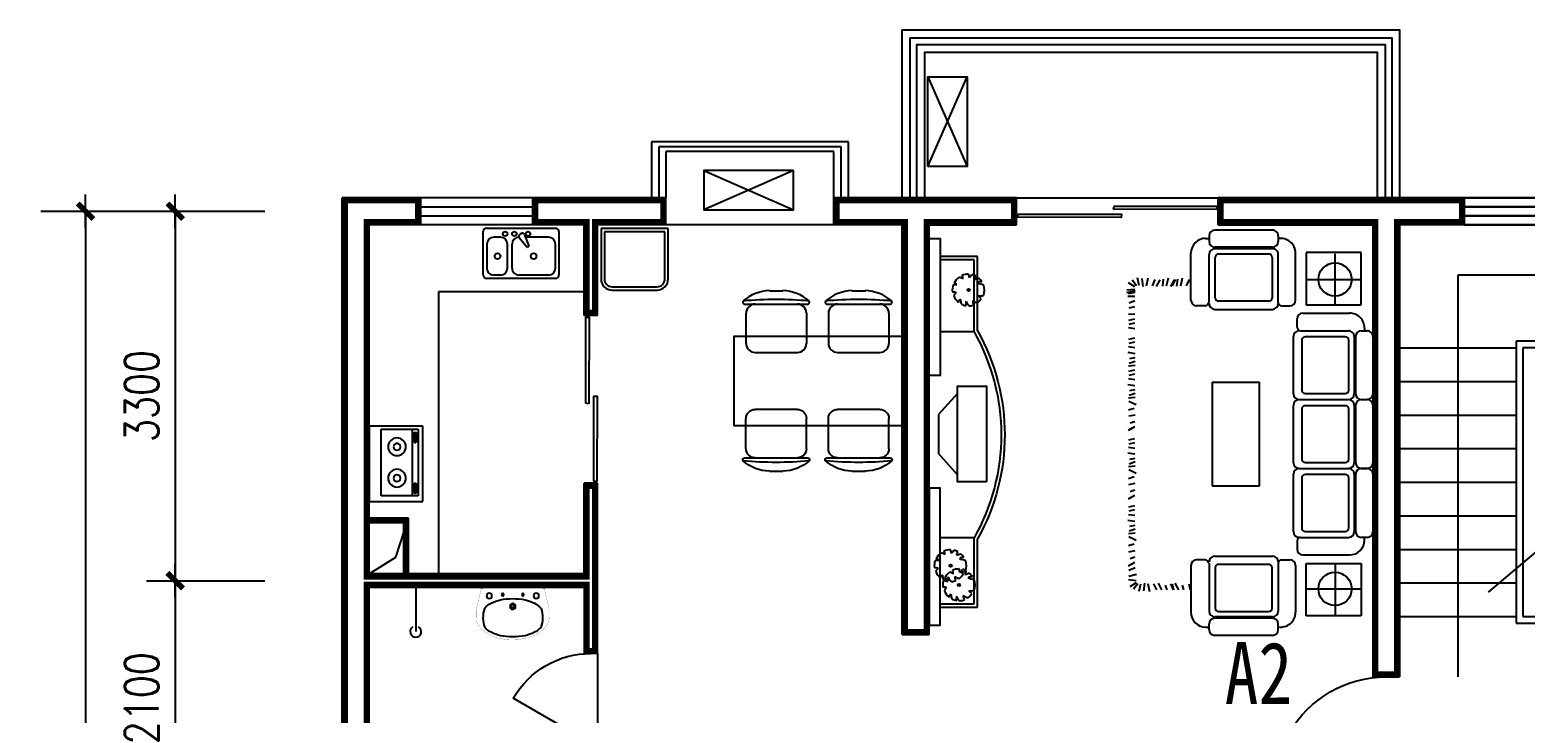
# Model space of a CAD drawing. Header units: millimetres. Extents: x 103 to 39318, y -702 to 15820.
# Drawn here: x 103 to 13452, y 9717 to 15820 of the extents above; entities that cross this region are included whole.
import ezdxf
from ezdxf.enums import TextEntityAlignment as Align

# ---------------------------------------------------------------- set-up
doc = ezdxf.new("R2010")
doc.units = ezdxf.units.MM
doc.linetypes.add('DASH', pattern=[0.35, 0.25, -0.1])
for name, color, linetype in [('8', 253, 'Continuous'), ('AXIS', 80, 'Continuous'), ('BATH', 5, 'Continuous'), ('F', 4, 'Continuous'), ('FURNETR', 4, 'Continuous'), ('JIAJU', 5, 'Continuous'), ('LINE', 3, 'Continuous'), ('LVTRY', 6, 'Continuous'), ('PUB_DIM', 3, 'Continuous'), ('PUB_WALL', 255, 'Continuous'), ('STAIR', 2, 'Continuous'), ('TOTHER', 7, 'Continuous'), ('TREE', 4, 'Continuous'), ('WALL', 255, 'Continuous'), ('WINDOW', 2, 'Continuous'), ('WINDOW_TEXT', 7, 'Continuous'), ('ZT', 2, 'Continuous'), ('填充', 6, 'Continuous'), ('阳台', 4, 'Continuous')]:
    doc.layers.add(name, color=color, linetype=linetype)
doc.styles.add('-宋体', font='SimSun.ttf', dxfattribs={"width": 0.8})
doc.styles.add('DIM_FONT', font='SIMPLEX.shx', dxfattribs={"width": 0.8})
doc.styles.add('SIMPLEX', font='SIMPLEX.SHX')
doc.styles.get("Standard").update_dxf_attribs({"font": 'txt', "bigfont": 'gbcbig.shx'})
doc.dimstyles.new('AXIS', dxfattribs={"dimtxt": 300, "dimasz": 1, "dimexe": 250, "dimexo": 300, "dimgap": 150, "dimtad": 1, "dimdec": 0, "dimzin": 0, "dimdsep": 46, "dimtxsty": 'DIM_FONT', "dimblk": '_DIMX', "dimcen": 0.09, "dimse1": 1, "dimse2": 1, "dimclrt": 7, "dimadec": 0, "dimazin": 0, "dimtfac": 1, "dimtdec": 0, "dimtix": 1, "dimtmove": 2, "dimatfit": 3, "dimldrblk": '_DIMX', "dimfxl": 1, "dimtolj": 1, "dimtzin": 0, "dimarcsym": 0})

# ---------------------------------------------------------------- blocks, each defined once
blk = doc.blocks.new('_ARROW')
blk.add_solid([(0, 0), (-1, 0.1), (-1, -0.1)])
blk = doc.blocks.new('A$C0D310AA6')
at = {"layer": 'PUB_DIM'}
for p, q in [((520, 3589), (520, 40)), ((1840, 3589), (520, 3589)), ((1840, 2040), (1840, 3589)), ((520, 1440), (520, 0)), ((1840, 1440), (1840, 0))]:
    blk.add_line(p, q, dxfattribs=at)
at = {"layer": 'STAIR', "color": 2}
for p, q in [((0, 2940), (1040, 2940)), ((1040, 3000), (1040, 480)), ((1320, 3000), (1040, 3000)), ((1100, 2940), (1100, 540)), ((1260, 2940), (1100, 2940)), ((1260, 540), (1260, 2940)), ((1320, 480), (1320, 3000)), ((2360, 2940), (1320, 2940)), ((0, 2640), (1040, 2640)), ((2360, 2640), (1320, 2640)), ((0, 2340), (1040, 2340)), ((2360, 2340), (1320, 2340)), ((0, 2040), (1040, 2040)), ((2360, 2040), (1320, 2040)), ((0, 1740), (1040, 1740)), ((2360, 1740), (1320, 1740)), ((0, 1440), (1040, 1440)), ((2360, 1440), (1320, 1440)), ((0, 1140), (1040, 1140)), ((2360, 1140), (1320, 1140)), ((0, 840), (1040, 840)), ((2360, 840), (1320, 840)), ((0, 540), (1040, 540)), ((1100, 540), (1260, 540)), ((2360, 540), (1320, 540)), ((1040, 480), (1320, 480))]:
    blk.add_line(p, q, dxfattribs=at)
at = {"layer": '阳台'}
blk.add_lwpolyline([(794, 759), (1674, 1501), (1513, 1692), (2138, 1560), (1974, 1755), (2737, 2398)], dxfattribs=at)
at = {"layer": 'PUB_DIM', "xscale": 400, "yscale": 400, "zscale": 400}
for p, rotation in [((1840, 2040), 270), ((1840, 1440), 90)]:
    blk.add_blockref('_ARROW', p, dxfattribs=dict(at, rotation=rotation))
blk = doc.blocks.new('_DBLK')
blk.add_line((-0.5, 0), (0, -0.866))
blk.add_arc((-0.5, 0), 1, 300, 0)
at = {"layer": 'WINDOW_TEXT', "style": 'SIMPLEX', "flags": 9}
blk.add_attdef('A', text='', height=1, dxfattribs=at).set_placement((0, 1.5), align=Align.MIDDLE)
blk = doc.blocks.new('M_E11')
for p, q in [((-280, -10), (-280, 0)), ((280, 0), (280, -10)), ((-251, -189), (-251, -186)), ((-248, -183), (-250, -185))]:
    blk.add_line(p, q)
at = {"const_width": 1.5}
for points in [[(-280, 0), (280, 0)], [(-326, -200), (-280, -5)], [(326, -204), (280, -5)]]:
    blk.add_lwpolyline(points, dxfattribs=at)
for points in [[(253, -188, 0.098208), (193, -141, 0.066287), (110, -111, 0.052428), (0, -100, 0.052428), (-110, -111, 0.066287), (-193, -141, 0.093876), (-251, -186, 0.171377)], [(-250, -358, 0.091341), (-193, -401, 0.066287), (-110, -431, 0.052428), (0, -442, 0.052428), (110, -431, 0.066287), (193, -401, 0.091756), (250, -358, 0.171377)]]:
    blk.add_lwpolyline(points, format="xyb")
for points in [[(-326, -200, 0.008223), (-326, -204, 0.149285)], [(-326, -266, 0.149285), (-304, -337, 0.107079), (-231, -408, 0.075625), (-131, -450, 0.062436), (-1, -467, 0.062436), (130, -452, 0.075625), (230, -410, 0.107079), (304, -339, 0.149285), (326, -268, 0.005205), (326, -266, 0.086596)]]:
    blk.add_lwpolyline(points, format="xyb", dxfattribs=at)
at = {"const_width": 1.5, "flags": 128}
for points in [[(-326, -204), (-326, -268)], [(326, -204), (326, -268)]]:
    blk.add_lwpolyline(points, dxfattribs=at)
at = {"flags": 128}
for points in [[(-253, -188, 0.172546), (-250, -358, 0.726395)], [(253, -188, -0.172546), (250, -358, -0.726395)]]:
    blk.add_lwpolyline(points, format="xyb", dxfattribs=at)
for centre, radius in [((-210, -75), 24), ((-210, -75), 24), ((-210, -75), 24), ((-90, -65), 10), ((90, -65), 10), ((210, -75), 24), ((0, -170), 25), ((0, -170), 15)]:
    blk.add_circle(centre, radius)
blk.add_arc((-250, -186), 1, 131.3224, 180)
at = {"width": 0.8, "flags": 9}
for tag in ['XSIZE', 'YSIZE']:
    blk.add_attdef(tag, (0, 0), '', height=0.5, dxfattribs=at)
blk = doc.blocks.new('A$C05DF5B67')
blk.add_blockref('M_E11', (326, 468))
blk = doc.blocks.new('M_E25ESP')
at = {"color": 0, "linetype": 'ByBlock'}
for p, q in [((0, -307), (0, 307)), ((31, 338), (419, 338)), ((358, 307), (143, 307)), ((450, 307), (450, -307)), ((82, 245), (82, 40)), ((419, -20), (419, 245)), ((48, 2), (57, -12)), ((59, 31), (163, 70)), ((173, 53), (87, -18)), ((163, 70), (173, 53)), ((143, -82), (358, -82)), ((358, -123), (143, -123)), ((82, -184), (82, -245)), ((419, -245), (419, -184)), ((419, -338), (31, -338)), ((143, -307), (358, -307))]:
    blk.add_line(p, q, dxfattribs=at)
for centre, radius in [((251, 112), 25.6), ((51, 61), 20.5), ((51, -61), 20.5), ((51, -143), 20.5), ((251, -210), 25.6)]:
    blk.add_circle(centre, radius, dxfattribs=at)
for centre, radius, start, end in [((31, 307), 30.7, 90, 180), ((143, 245), 61.4, 90, 180), ((358, 245), 61.4, 0, 90), ((419, 307), 30.7, 0, 90), ((66, 12), 20.5, 110.5377, 210), ((74, -2), 20.5, 210, 309.4623), ((143, -20), 61.4, 180, 270), ((143, -184), 61.4, 90, 180), ((358, -20), 61.4, 270, 0), ((358, -184), 61.4, 0, 90), ((143, -245), 61.4, 180, 270), ((358, -245), 61.4, 270, 0), ((31, -307), 30.7, 180, 270), ((419, -307), 30.7, 270, 0)]:
    blk.add_arc(centre, radius, start, end, dxfattribs=at)
at = {"style": 'DIM_FONT', "width": 0.8, "flags": 9}
for tag in ['XSIZE', 'YSIZE']:
    blk.add_attdef(tag, (0, 0), '', height=0.5, dxfattribs=at)
blk = doc.blocks.new('_DIMX')
blk.add_line((-150, 0), (150, 0))
at = {"const_width": 50}
blk.add_lwpolyline([(-70, -70), (70, 70)], dxfattribs=at)
blk = doc.blocks.new('*D54')
at = {"layer": 'AXIS', "color": 0, "lineweight": -2, "transparency": 16777216}
blk.add_line((600, 14199), (600, 2501), dxfattribs=at)
at = {"layer": 'DEFPOINTS', "color": 0, "transparency": 16777216}
for p in [(2200, 14200), (600, 2500), (2200, 2500)]:
    blk.add_point(p, dxfattribs=at)
at = {"layer": 'AXIS', "color": 0, "lineweight": -2, "transparency": 16777216}
for p, rotation in [((600, 14200), 90), ((600, 2500), 270)]:
    blk.add_blockref('_DIMX', p, dxfattribs=dict(at, rotation=rotation))
at = {"layer": 'AXIS', "color": 7, "transparency": 16777216, "insert": (300, 8350), "char_height": 300, "attachment_point": 5, "rotation": 90, "style": 'DIM_FONT'}
blk.add_mtext('\\A1;11700', dxfattribs=at)
blk = doc.blocks.new('M_E19')
for p, q in [((-323, -113), (-323, -456)), ((299, -113), (-323, -113)), ((299, -456), (299, -113)), ((-323, -400), (299, -400)), ((-323, -456), (299, -456)), ((-291, -422), (-291, -434)), ((-216, -432), (-280, -432)), ((-280, -432), (-280, -448)), ((-280, -448), (-216, -448)), ((-216, -448), (-216, -432)), ((-199, -423), (-199, -434)), ((182, -422), (182, -434)), ((193, -432), (193, -448)), ((257, -432), (193, -432)), ((193, -448), (257, -448)), ((257, -448), (257, -432)), ((274, -423), (274, -434))]:
    blk.add_line(p, q)
for points in [[(-199, -423, 0.259034), (-201, -420, 0.076276), (-213, -415, 0.036515), (-226, -412, 0.026615), (-245, -411, 0.026615), (-264, -412, 0.036515), (-277, -415, 0.076276), (-289, -420, 0.259034), (-291, -423, 0.078462), (-291, -424, 0.056762)], [(274, -423, 0.259034), (272, -420, 0.076276), (260, -415, 0.036515), (247, -412, 0.026615), (228, -411, 0.026615), (209, -412, 0.036515), (196, -415, 0.076276), (184, -420, 0.259034), (182, -423, 0.078462), (182, -424, 0.056762)], [(-199, -434, 0.259034), (-201, -430, 0.076276), (-213, -425, 0.036515), (-226, -423, 0.026615), (-245, -422, 0.026615), (-264, -423, 0.036515), (-277, -425, 0.076276), (-289, -430, 0.259034), (-291, -434, 0.259034), (-289, -437, 0.056762), (-280, -441, 0.036515)], [(-216, -443, 0.008736), (-213, -442, 0.076276), (-201, -437, 0.259034), (-199, -434, 0.259034)], [(274, -434, 0.259034), (272, -430, 0.076276), (260, -425, 0.036515), (247, -423, 0.026615), (228, -422, 0.026615), (209, -423, 0.036515), (196, -425, 0.076276), (184, -430, 0.259034), (182, -434, 0.259034), (184, -437, 0.056762), (193, -441, 0.036515)], [(257, -443, 0.008736), (260, -442, 0.076276), (272, -437, 0.259034), (274, -434, 0.259034)]]:
    blk.add_lwpolyline(points, format="xyb")
at = {"layer": 'TOTHER', "linetype": 'Continuous'}
for p, q in [((-350, 0), (350, 0)), ((-350, -500), (-350, 0)), ((350, 0), (350, -500)), ((350, -500), (-350, -500))]:
    blk.add_line(p, q, dxfattribs=at)
for centre, radius in [((-158, -259), 82.5), ((-158, -259), 31.6), ((134, -259), 82.5), ((134, -259), 31.6)]:
    blk.add_circle(centre, radius, dxfattribs=at)
at = {"width": 0.8, "flags": 9}
for tag in ['XSIZE', 'YSIZE']:
    blk.add_attdef(tag, (0, 0), '', height=0.5, dxfattribs=at)
blk = doc.blocks.new('A$C3786725B')
at = {"xscale": 0.8, "yscale": 0.8, "zscale": 0.8, "rotation": 359.9999999999998}
blk.add_blockref('M_E19', (280, 400), dxfattribs=at)
blk = doc.blocks.new('*D56')
at = {"layer": 'AXIS', "color": 0, "lineweight": -2, "transparency": 16777216}
blk.add_line((1400, 14199), (1400, 10901), dxfattribs=at)
at = {"layer": 'DEFPOINTS', "color": 0, "transparency": 16777216}
for p in [(2200, 14200), (1400, 10900), (2200, 10900)]:
    blk.add_point(p, dxfattribs=at)
at = {"layer": 'AXIS', "color": 0, "lineweight": -2, "transparency": 16777216}
for p, rotation in [((1400, 14200), 90), ((1400, 10900), 270)]:
    blk.add_blockref('_DIMX', p, dxfattribs=dict(at, rotation=rotation))
at = {"layer": 'AXIS', "color": 7, "transparency": 16777216, "insert": (1100, 12550), "char_height": 300, "attachment_point": 5, "rotation": 90, "style": 'DIM_FONT'}
blk.add_mtext('\\A1;3300', dxfattribs=at)
blk = doc.blocks.new('*D57')
at = {"layer": 'AXIS', "color": 0, "lineweight": -2, "transparency": 16777216}
blk.add_line((1400, 10899), (1400, 8801), dxfattribs=at)
at = {"layer": 'DEFPOINTS', "color": 0, "transparency": 16777216}
for p in [(2200, 10900), (1400, 8800), (2200, 8800)]:
    blk.add_point(p, dxfattribs=at)
at = {"layer": 'AXIS', "color": 0, "lineweight": -2, "transparency": 16777216}
for p, rotation in [((1400, 10900), 90), ((1400, 8800), 270)]:
    blk.add_blockref('_DIMX', p, dxfattribs=dict(at, rotation=rotation))
at = {"layer": 'AXIS', "color": 7, "transparency": 16777216, "insert": (1100, 9850), "char_height": 300, "attachment_point": 5, "rotation": 90, "style": 'DIM_FONT'}
blk.add_mtext('\\A1;2100', dxfattribs=at)
blk = doc.blocks.new('_LV10')
blk.add_line((0, -37), (0, -432))
blk.add_arc((0, -432), 50, 121.0332, 58.9668)
blk = doc.blocks.new('A$C4AEA3397')
at = {"layer": 'LVTRY', "rotation": 180}
blk.add_blockref('_LV10', (48, -37), dxfattribs=at)
blk = doc.blocks.new('_WBLK')
for p, q in [((-0.5, 0.5), (0.5, 0.5)), ((0.5, 0.167), (-0.5, 0.167)), ((0.5, -0.167), (-0.5, -0.167)), ((-0.5, -0.5), (0.5, -0.5))]:
    blk.add_line(p, q)
at = {"layer": 'WINDOW_TEXT', "style": 'SIMPLEX', "flags": 9}
blk.add_attdef('A', text='', height=1, dxfattribs=at).set_placement((0, 1.5), align=Align.MIDDLE)
blk = doc.blocks.new('A$C7A12193D')
for p, q in [((406, 460), (91, 460)), ((24, 167), (24, 392)), ((474, 167), (474, 392)), ((479, 100), (19, 100)), ((299, 0), (199, 0))]:
    blk.add_line(p, q)
for centre, radius, start, end in [((91, 392), 67.5, 90, 180), ((406, 392), 67.5, 0, 90), ((91, 167), 67.5, 180, 270), ((406, 167), 67.5, 270, 0), ((10, 84), 10, 157.33, 229.2735), ((19, 80), 20, 90, 157.33), ((209, 315), 316, 229.2735, 268.2349), ((249, 2778), 2713, 264.8023, 275.1977), ((289, 315), 316, 271.7651, 310.7265), ((479, 80), 20, 22.67, 90), ((488, 84), 10, 310.7265, 22.67)]:
    blk.add_arc(centre, radius, start, end)
blk = doc.blocks.new('M_F13')
for p, q in [((-515, 179), (-397, 193)), ((-484, 239), (-484, 239)), ((-397, 193), (-484, 239))]:
    blk.add_line(p, q)
blk.add_circle((-3, 3), 38.2)
for centre, radius, start, end in [((-8, 3), 532, 89.3321, 114.3856), ((-175, 449), 193, 352.0775, 26.6128), ((-85, 589), 202, 304.1868, 338.5411), ((-8, 3), 531, 62.8767, 77.7021), ((-8, 3), 537, 160.8426, 187.275), ((-8, 3), 527, 126.0751, 153.6245), ((-356, 208), 224, 48.5203, 80.5151), ((-325, 399), 130, 343.6555, 39.76), ((80, 476), 154, 315.8454, 359.7651), ((-244, 1929), 1632, 285.4397, 290.7099), ((412, 44), 234, 83.5323, 121.6544), ((959, 2091), 1965, 250.0865, 256.3451), ((-8, 3), 523, 31.4098, 49.4752), ((-8, 3), 534, 340.3307, 19.43), ((-610, -942), 880, 77.3728, 85.4649), ((-5, -500), 587, 134.7782, 147.3315), ((-8, 3), 524, 200.8103, 231.4392), ((-251, -396), 87.2, 97.741, 188.8107), ((-1350, -519), 1108, 2.9465, 10.9238), ((-8, 3), 522, 243.1498, 261.8356), ((125, -442), 220, 160.6009, 199.3991), ((100, -357), 178, 186.1912, 248.4952), ((-8, 3), 527, 274.7236, 290.3277), ((296, -376), 163, 170.6314, 220.6278), ((325, -118), 300, 230.4582, 263.1093), ((-8, 3), 514, 305.394, 326.2464), ((358, 465), 656, 266.7455, 282.0146), ((0, -631), 545, 39.6536, 53.993)]:
    blk.add_arc(centre, radius, start, end)
at = {"width": 0.8, "flags": 9}
for tag, p in [('XSIZE', (-62, 12)), ('YSIZE', (9, 6))]:
    blk.add_attdef(tag, p, '', height=0.2, dxfattribs=at)
blk = doc.blocks.new('A$C1FA84588')
at = {"layer": 'TREE', "color": 3, "extrusion": (0, 0, -1), "xscale": -6.718463999999999, "yscale": 6.718463999999999, "zscale": -6.718463999999999, "rotation": 180}
blk.add_blockref('M_F13', (-3325, 3598), dxfattribs=at)
blk = doc.blocks.new('A$C37823D81')
at = {"layer": 'LINE', "xscale": 0.5, "yscale": 0.5, "zscale": 0.5}
blk.add_blockref('A$C1FA84588', (91, 0), dxfattribs=at)
blk = doc.blocks.new('A$C47F9129C')
at = {"layer": 'F'}
for p, q in [((164, 760), (0, 578)), ((0, 244), (0, 578)), ((164, 62), (0, 244))]:
    blk.add_line(p, q, dxfattribs=at)
blk.add_lwpolyline([(412, 822), (164, 822), (164, 0), (412, 0)], close=True, dxfattribs=at)
blk = doc.blocks.new('A$C34093B97')
for p, q in [((500, 3344), (122, 3344)), ((500, 1043), (122, 1043))]:
    blk.add_line(p, q)
for points in [[(0, 4318), (122, 4318), (122, 2788), (0, 2788)], [(0, 0), (122, 0), (122, 1530), (0, 1530)]]:
    blk.add_lwpolyline(points, close=True)
at = {"layer": '填充'}
for p, q in [((0, 4318), (0, 0)), ((122, 4118), (540, 4118)), ((122, 4078), (500, 4078)), ((500, 4078), (500, 3344)), ((540, 4118), (540, 3355)), ((500, 1043), (500, 240)), ((540, 1032), (540, 200)), ((500, 240), (122, 240)), ((540, 200), (122, 200))]:
    blk.add_line(p, q, dxfattribs=at)
for radius, start, end in [(2338, 330.5108, 29.4892), (2378, 330.7654, 29.2346)]:
    blk.add_arc((-1535, 2193), radius, start, end, dxfattribs=at)
for name, p, xscale, yscale, zscale in [('A$C37823D81', (510, 3690), -0.1, 0.1, 0.1), ('A$C37823D81', (415, 3475), -0.1, 0.1, 0.1), ('A$C47F9129C', (103, 1650), 1.3, 1.3, 1.3), ('A$C37823D81', (616, 397), -0.1, 0.1, 0.1)]:
    blk.add_blockref(name, p, dxfattribs=dict(xscale=xscale, yscale=yscale, zscale=zscale))
blk = doc.blocks.new('A$C46B32834')
for p, q in [((550, 600), (100, 600)), ((520, 570), (100, 570)), ((520, 30), (520, 570)), ((550, 0), (550, 600)), ((0, 500), (0, 100)), ((30, 500), (30, 100)), ((100, 30), (520, 30)), ((100, 0), (550, 0))]:
    blk.add_line(p, q)
for centre, radius, start, end in [((100, 500), 100, 90, 180), ((100, 500), 70, 90, 180), ((100, 100), 100, 180, 270), ((100, 100), 70, 180, 270)]:
    blk.add_arc(centre, radius, start, end)
blk = doc.blocks.new('_C11UFW')
at = {"layer": 'BATH', "ltscale": 5}
for p, q in [((-400, 175), (400, -175)), ((400, 175), (-400, -175))]:
    blk.add_line(p, q, dxfattribs=at)
blk.add_lwpolyline([(-400, 175), (400, 175), (400, -175), (-400, -175)], close=True, dxfattribs=at)
at = {"style": 'DIM_FONT', "width": 0.8, "flags": 9}
for tag in ['XSIZE', 'YSIZE']:
    blk.add_attdef(tag, (0, 0), '', height=0.5, dxfattribs=at)
blk = doc.blocks.new('SHAFA5')
at = {"layer": 'JIAJU', "color": 9}
for p, q in [((-1537, 992), (-1572, 1046)), ((-1509, 1059), (-1517, 991)), ((-1479, 1055), (-1463, 987)), ((-1428, 1054), (-1403, 1000)), ((-1391, 1059), (-1359, 1002)), ((-1327, 1042), (-1313, 1002)), ((-1267, 1054), (-1255, 1001)), ((-1213, 1059), (-1197, 1009)), ((-1136, 1055), (-1167, 991)), ((-1109, 1059), (-1102, 1000)), ((-1086, 1051), (-1067, 1000)), ((-1045, 1046), (-1037, 1000)), ((-991, 1064), (-1000, 1002)), ((-942, 1059), (-950, 1002)), ((-911, 1051), (-900, 1002)), ((-877, 1055), (-866, 1002)), ((-807, 1059), (-775, 1002)), ((-743, 1042), (-729, 1002)), ((-683, 1054), (-671, 1001)), ((-629, 1059), (-613, 1009)), ((-552, 1055), (-583, 991)), ((-525, 1059), (-518, 1000)), ((-502, 1051), (-483, 1000)), ((-461, 1046), (-453, 1000)), ((-407, 1064), (-416, 1002)), ((-358, 1059), (-365, 1002)), ((-327, 1051), (-316, 1002)), ((-293, 1055), (-282, 1002)), ((-210, 1059), (-178, 1002)), ((-146, 1042), (-132, 1002)), ((-85, 1054), (-74, 1001)), ((-31, 1059), (-16, 1009)), ((45, 1055), (14, 991)), ((72, 1059), (79, 1000)), ((95, 1051), (114, 1000)), ((136, 1046), (144, 1000)), ((190, 1064), (181, 1002)), ((240, 1059), (232, 1002)), ((270, 1051), (281, 1002)), ((305, 1055), (315, 1002)), ((351, 1059), (358, 1000)), ((374, 1051), (393, 1000)), ((415, 1046), (423, 1000)), ((469, 1064), (460, 1002)), ((519, 1059), (511, 1002)), ((549, 1051), (560, 1002)), ((584, 1055), (594, 1002)), ((684, 1059), (676, 1002)), ((714, 1051), (725, 1002)), ((749, 1055), (760, 1002)), ((802, 1059), (805, 1002)), ((855, 1051), (868, 1002)), ((901, 1051), (920, 1002)), ((959, 1063), (959, 1002)), ((981, 1059), (993, 1000)), ((991, 1071), (1006, 998)), ((1012, 1071), (1019, 1003)), ((1040, 1004), (1074, 1058)), ((-1549, 954), (-1613, 969)), ((-1541, 920), (-1609, 927)), ((-1546, 977), (-1593, 1015)), ((1043, 931), (1111, 939)), ((1048, 989), (1096, 1027)), ((1052, 966), (1116, 981)), ((-1545, 889), (-1613, 874)), ((-1546, 839), (-1600, 813)), ((-1541, 801), (-1598, 770)), ((1043, 813), (1100, 781)), ((1048, 901), (1116, 886)), ((1048, 850), (1103, 825)), ((-1546, 693), (-1600, 668)), ((-1546, 677), (-1599, 665)), ((-1558, 738), (-1598, 724)), ((-1541, 656), (-1598, 624)), ((1043, 690), (1100, 658)), ((1044, 760), (1105, 752)), ((1048, 726), (1116, 711)), ((1048, 676), (1103, 650)), ((-1546, 532), (-1599, 520)), ((-1558, 592), (-1598, 578)), ((1044, 637), (1105, 629)), ((1048, 603), (1116, 588)), ((1048, 553), (1103, 527)), ((-1387, 515), (-1794, 515)), ((-1337, 392), (-1337, 465)), ((874, 392), (874, 465)), ((924, 515), (1331, 515)), ((-1996, -194), (-1996, 306)), ((-1946, 356), (-1896, 356)), ((-1924, 385), (-1924, 356)), ((-1846, -194), (-1846, 306)), ((-1834, -194), (-1834, 306)), ((-1788, 274), (-1788, -161)), ((-1367, 356), (-1784, 356)), ((-1367, 356), (-1784, 356)), ((-1407, 304), (-1758, 304)), ((-1377, -161), (-1377, 274)), ((-1306, 306), (-1306, -194)), ((-694, 331), (-694, -81)), ((209, 331), (-694, 331)), ((209, 331), (209, -81)), ((843, 306), (843, -194)), ((904, 356), (1321, 356)), ((904, 356), (1321, 356)), ((914, -161), (914, 274)), ((944, 304), (1295, 304)), ((1325, 274), (1325, -161)), ((1371, -194), (1371, 306)), ((1383, -194), (1383, 306)), ((1483, 356), (1433, 356)), ((1461, 385), (1461, 356)), ((1533, -194), (1533, 306)), ((-694, -81), (209, -81)), ((-1946, -244), (-1896, -244)), ((-1367, -244), (-1784, -244)), ((-1367, -244), (-1784, -244)), ((-1758, -191), (-1407, -191)), ((904, -244), (1321, -244)), ((904, -244), (1321, -244)), ((1295, -191), (944, -191)), ((1483, -244), (1433, -244)), ((-1337, -274), (-1337, -346)), ((-1092, -378), (-592, -378)), ((-492, -378), (7, -378)), ((107, -378), (607, -378)), ((874, -274), (874, -346)), ((-1826, -966), (-1826, -487)), ((-1826, -487), (-1369, -487)), ((-1387, -396), (-1794, -396)), ((-1591, -487), (-1591, -966)), ((-1369, -487), (-1369, -966)), ((-1295, -459), (-1295, -866)), ((-1172, -409), (-1245, -409)), ((-1142, -439), (-1142, -856)), ((-1090, -479), (-1090, -830)), ((-625, -449), (-1060, -449)), ((-595, -830), (-595, -479)), ((-542, -428), (-542, -856)), ((-542, -439), (-542, -856)), ((-542, -439), (-542, -856)), ((-490, -479), (-490, -830)), ((-26, -449), (-460, -449)), ((4, -830), (4, -479)), ((57, -428), (57, -856)), ((57, -439), (57, -856)), ((57, -439), (57, -856)), ((57, -439), (57, -856)), ((57, -439), (57, -856)), ((110, -479), (110, -830)), ((574, -449), (140, -449)), ((604, -830), (604, -479)), ((657, -439), (657, -856)), ((687, -409), (760, -409)), ((810, -459), (810, -866)), ((881, -487), (881, -966)), ((1337, -487), (881, -487)), ((924, -396), (1331, -396)), ((1103, -487), (1103, -962)), ((1337, -966), (1337, -487)), ((-1369, -739), (-1826, -739)), ((881, -739), (1326, -739)), ((-592, -906), (-1092, -906)), ((-1060, -860), (-625, -860)), ((7, -906), (-492, -906)), ((-460, -860), (-26, -860)), ((607, -906), (107, -906)), ((140, -860), (574, -860)), ((-1369, -966), (-1826, -966)), ((-1165, -996), (-1145, -996)), ((-1142, -1018), (-1142, -968)), ((-592, -918), (-1092, -918)), ((-542, -1018), (-542, -968)), ((-542, -968), (-542, -1018)), ((-542, -968), (-542, -1018)), ((8, -918), (-492, -918)), ((57, -964), (57, -1021)), ((607, -918), (107, -918)), ((657, -968), (657, -1018)), ((680, -996), (660, -996)), ((881, -966), (1337, -966)), ((-592, -1068), (-1092, -1068)), ((8, -1068), (-492, -1068)), ((607, -1068), (107, -1068))]:
    blk.add_line(p, q, dxfattribs=at)
for centre in [(-1591, -739), (1103, -739)]:
    blk.add_circle(centre, 145, dxfattribs=at)
for centre, radius, start, end in [((-1794, 385), 130, 90, 180), ((-1387, 465), 50, 360, 90), ((-1367, 392), 30, 270, 360), ((924, 465), 50, 90, 180), ((904, 392), 30, 180, 270), ((1331, 385), 130, 0, 90), ((-1946, 306), 50, 90, 180), ((-1896, 306), 50, 360, 90), ((-1784, 306), 50, 90, 180), ((-1758, 274), 30, 90, 180), ((-1407, 274), 30, 360, 90), ((-1356, 306), 50, 360, 90), ((893, 306), 50, 90, 180), ((944, 274), 30, 90, 180), ((1295, 274), 30, 0, 90), ((1321, 306), 50, 0, 90), ((1433, 306), 50, 90, 180), ((1483, 306), 50, 0, 90), ((-1946, -194), 50, 180, 270), ((-1794, -266), 130, 170.1386, 270), ((-1896, -194), 50, 270, 360), ((-1784, -194), 50, 180, 270), ((-1758, -161), 30, 180, 270), ((-1407, -161), 30, 270, 360), ((-1367, -274), 30, 360, 90), ((-1356, -194), 50, 270, 360), ((893, -194), 50, 180, 270), ((904, -274), 30, 90, 180), ((944, -161), 30, 180, 270), ((1295, -161), 30, 270, 0), ((1321, -194), 50, 270, 0), ((1331, -266), 130, 270, 9.8614), ((1433, -194), 50, 180, 270), ((1483, -194), 50, 270, 0), ((-1387, -346), 50, 270, 360), ((-1092, -428), 50, 90, 180), ((-592, -428), 50, 0, 90), ((-492, -428), 50, 90, 180), ((7, -428), 50, 0, 90), ((107, -428), 50, 90, 180), ((607, -428), 50, 0, 90), ((924, -346), 50, 180, 270), ((-1245, -459), 50, 90, 180), ((-1172, -439), 30, 0, 90), ((-1060, -479), 30, 90, 180), ((-625, -479), 30, 0, 90), ((-460, -479), 30, 90, 180), ((-26, -479), 30, 0, 90), ((140, -479), 30, 90, 180), ((574, -479), 30, 0, 90), ((687, -439), 30, 90, 180), ((760, -459), 50, 0, 90), ((-1165, -866), 130, 180, 270), ((-1092, -856), 50, 180, 270), ((-1060, -830), 30, 180, 270), ((-625, -830), 30, 270, 0), ((-592, -856), 50, 270, 0), ((-492, -856), 50, 180, 270), ((-460, -830), 30, 180, 270), ((-26, -830), 30, 270, 0), ((7, -856), 50, 270, 0), ((107, -856), 50, 180, 270), ((140, -830), 30, 180, 270), ((574, -830), 30, 270, 0), ((607, -856), 50, 270, 0), ((680, -866), 130, 270, 0), ((-1092, -968), 50, 90, 180), ((-1092, -1018), 50, 180, 270), ((-592, -968), 50, 0, 90), ((-592, -1018), 50, 270, 0), ((-492, -968), 50, 90, 180), ((-492, -1018), 50, 180, 270), ((8, -968), 50, 0, 90), ((8, -1018), 50, 270, 0), ((107, -968), 50, 90, 180), ((107, -1018), 50, 180, 270), ((607, -968), 50, 0, 90), ((607, -1018), 50, 270, 0)]:
    blk.add_arc(centre, radius, start, end, dxfattribs=at)
blk = doc.blocks.new('KT')
at = {"xscale": -1, "rotation": 270}
blk.add_blockref('SHAFA5', (81, 243), dxfattribs=at)

msp = doc.modelspace()

# ---------------------------------------------------------------- linework, layer by layer
at = {"layer": 'AXIS'}
for p, q in [((199.8, 14199.7), (2200.2, 14199.7)), ((1145.2, 10899.7), (2200.2, 10899.7))]:
    msp.add_line(p, q, dxfattribs=at)
at = {"layer": 'FURNETR'}
msp.add_lwpolyline([(7891.6, 13084), (7891.6, 12284), (6391.6, 12284), (6391.6, 13084)], close=True, dxfattribs=at)
at = {"layer": 'LVTRY'}
for p, q in [((8911.6, 14319.7), (10711.6, 14319.7)), ((5171.6, 10249.7), (5171.6, 9449.7))]:
    msp.add_line(p, q, dxfattribs=at)
at = {"layer": 'LVTRY', "ltscale": 5}
for p, q in [((5051.6, 13479.7), (3751.6, 13479.7)), ((3751.6, 13479.7), (3751.6, 10959.7))]:
    msp.add_line(p, q, dxfattribs=at)
at = {"layer": 'LVTRY'}
for points in [[(7891.6, 14319.7), (7891.6, 15819.7), (12331.6, 15819.7), (12331.6, 14319.7)], [(8091.6, 14319.7), (8091.6, 15619.7), (12131.6, 15619.7), (12131.6, 14319.7)], [(3131.6, 10959.7), (3370.6, 11109.3), (3481.6, 11459.7)]]:
    msp.add_lwpolyline(points, dxfattribs=at)
at = {"layer": 'PUB_WALL', "const_width": 50}
for points in [[(3106.6, 8894.7), (3106.6, 10864.7), (5076.6, 10864.7), (5076.6, 10274.7), (5146.6, 10274.7), (5146.6, 11744.7), (5076.6, 11744.7), (5076.6, 10934.7), (3106.6, 10934.7), (3106.6, 14104.7), (3566.6, 14104.7), (3566.6, 14294.7), (2916.6, 14294.7), (2916.6, 3904.7), (3886.6, 3904.7), (3886.6, 4094.7), (3106.6, 4094.7), (3106.6, 8704.7), (5146.6, 8704.7), (5146.6, 9424.7), (5076.6, 9424.7), (5076.6, 8894.7)], [(5146.6, 13294.7), (5076.6, 13294.7), (5076.6, 14104.7), (4616.6, 14104.7), (4616.6, 14294.7), (5756.6, 14294.7), (5756.6, 14104.7), (5146.6, 14104.7)], [(8106.6, 10444.7), (8106.6, 14104.7), (8886.6, 14104.7), (8886.6, 14294.7), (7306.6, 14294.7), (7306.6, 14104.7), (7916.6, 14104.7), (7916.6, 10444.7)], [(12116.6, 10064.7), (12306.6, 10064.7), (12306.6, 14104.7), (12886.6, 14104.7), (12886.6, 14294.7), (10736.6, 14294.7), (10736.6, 14104.7), (12116.6, 14104.7)]]:
    msp.add_lwpolyline(points, close=True, dxfattribs=at)
msp.add_lwpolyline([(3456.6, 10959.7), (3456.6, 11434.7), (3131.6, 11434.7)], dxfattribs=at)
at = {"layer": 'WALL'}
for p, q in [((2891.6, 3879.7), (2891.6, 14319.7)), ((3591.6, 14319.7), (2891.6, 14319.7)), ((3591.6, 14079.7), (3591.6, 14319.7)), ((5781.6, 14319.7), (4591.6, 14319.7)), ((4591.6, 14079.7), (4591.6, 14319.7)), ((5781.6, 14079.7), (5781.6, 14319.7)), ((7281.6, 14079.7), (7281.6, 14319.7)), ((8911.6, 14319.7), (7281.6, 14319.7)), ((8911.6, 14079.7), (8911.6, 14319.7)), ((12911.6, 14319.7), (10711.6, 14319.7)), ((10711.6, 14079.7), (10711.6, 14319.7)), ((12911.6, 14079.7), (12911.6, 14319.7)), ((3131.6, 10959.7), (3131.6, 14079.7)), ((3591.6, 14079.7), (3131.6, 14079.7)), ((5051.6, 14079.7), (4591.6, 14079.7)), ((5051.6, 13269.7), (5051.6, 14079.7)), ((5781.6, 14079.7), (5171.6, 14079.7)), ((5171.6, 13269.7), (5171.6, 14079.7)), ((7891.6, 14079.7), (7281.6, 14079.7)), ((7891.6, 10419.7), (7891.6, 14079.7)), ((8131.6, 10419.7), (8131.6, 14079.7)), ((8131.6, 14079.7), (8911.6, 14079.7)), ((10711.6, 14079.7), (12091.6, 14079.7)), ((12091.6, 14079.7), (12091.6, 10039.7)), ((12331.6, 14079.7), (12331.6, 10039.7)), ((12911.6, 14079.7), (12331.6, 14079.7)), ((5171.6, 13269.7), (5051.6, 13269.7)), ((5051.6, 10959.7), (5051.6, 11769.7)), ((5171.6, 11769.7), (5051.6, 11769.7)), ((5171.6, 10959.7), (5171.6, 11769.7)), ((3481.6, 11459.7), (3131.6, 11459.7)), ((3481.6, 10959.7), (3481.6, 11459.7)), ((5051.6, 10959.7), (3131.6, 10959.7)), ((5171.6, 10249.7), (5171.6, 10959.7)), ((5051.6, 10839.7), (3131.6, 10839.7)), ((3131.6, 8919.7), (3131.6, 10839.7)), ((5051.6, 10839.7), (5051.6, 10249.7)), ((7891.6, 10419.7), (8131.6, 10419.7)), ((5171.6, 10249.7), (5051.6, 10249.7)), ((12091.6, 10039.7), (12331.6, 10039.7))]:
    msp.add_line(p, q, dxfattribs=at)
at = {"layer": 'WINDOW'}
for p, q in [((7412, 14819.4), (5651.2, 14819.4)), ((5651.2, 14819.4), (5651.2, 14319.7)), ((7412, 14319.7), (7412, 14819.4)), ((7346.8, 14775.9), (5716.4, 14775.9)), ((5716.4, 14775.9), (5716.4, 14319.7)), ((7281.6, 14732.4), (5781.6, 14732.4)), ((5781.6, 14732.4), (5781.6, 14319.7)), ((7281.6, 14319.7), (7281.6, 14732.4)), ((7346.8, 14319.7), (7346.8, 14775.9)), ((7281.6, 14079.7), (5781.6, 14079.7))]:
    msp.add_line(p, q, dxfattribs=at)
for points in [[(7961.6, 14319.7), (7961.6, 15749.7), (12261.6, 15749.7), (12261.6, 14319.7)], [(8021.6, 14319.7), (8021.6, 15689.7), (12201.6, 15689.7), (12201.6, 14319.7)]]:
    msp.add_lwpolyline(points, dxfattribs=at)
for points in [[(8919.9, 14147.5), (8924.5, 14174.9), (9846.9, 14174.9), (9846.8, 14143.8)], [(9777.6, 14219.1), (9782.3, 14246.5), (10700.6, 14246.5), (10700.5, 14215.4)], [(5092.2, 12479.7), (5064.8, 12484.4), (5064.8, 13252.7), (5095.9, 13252.6)], [(5163.8, 11784.9), (5136.4, 11789.6), (5136.4, 12549), (5167.5, 12548.9)]]:
    msp.add_lwpolyline(points, close=True, dxfattribs=at)

# ---------------------------------------------------------------- block references
at = {"xscale": -1.02599999999802, "yscale": 1.026000000001658, "zscale": 1.026}
msp.add_blockref('KT', (11079.4, 12209.3), dxfattribs=at)
at = {"color": 5}
msp.add_blockref('A$C0D310AA6', (12331.6, 10039.7), dxfattribs=at)
at = {"rotation": 180}
msp.add_blockref('A$C4AEA3397', (3595.5, 10839.7), dxfattribs=at)
at = {"layer": '8', "rotation": 90}
msp.add_blockref('A$C46B32834', (5801.6, 13495.8), dxfattribs=at)
at = {"layer": 'BATH', "linetype": 'DASH', "rotation": 90}
msp.add_blockref('_C11UFW', (8295.2, 15000.8), dxfattribs=at)
at = {"layer": 'BATH', "linetype": 'DASH', "extrusion": (0, 0, -1), "zscale": -1}
msp.add_blockref('_C11UFW', (-6520.5, 14388.9), dxfattribs=at)
at = {"layer": 'FURNETR', "extrusion": (0, 0, -1), "xscale": 0.8000000000029103, "yscale": 0.7999999999992724, "zscale": -0.8, "rotation": 180}
msp.add_blockref('A$C34093B97', (-8131.6, 13956.6), dxfattribs=at)
at = {"layer": 'FURNETR', "ltscale": 5, "xscale": 1.199999999997089, "yscale": 1.200000000000727, "zscale": 1.199999999999999, "rotation": 180}
for p in [(7064.4, 13489.4), (7800.3, 13489.4)]:
    msp.add_blockref('A$C7A12193D', p, dxfattribs=at)
at = {"layer": 'FURNETR', "ltscale": 5, "xscale": -1.199999999997089, "yscale": 1.200000000000727, "zscale": 1.199999999999999}
for p in [(7064.4, 11878.5), (7800.3, 11878.5)]:
    msp.add_blockref('A$C7A12193D', p, dxfattribs=at)
at = {"layer": 'LVTRY', "rotation": 270}
msp.add_blockref('M_E25ESP', (4488.5, 14049.5), dxfattribs=at)
at = {"layer": 'LVTRY', "ltscale": 5, "xscale": -1.200000000000727, "yscale": 1.200000000000727, "zscale": 1.199999999999999, "rotation": 90}
msp.add_blockref('A$C3786725B', (3611.6, 12280.4), dxfattribs=at)
at = {"layer": 'LVTRY', "ltscale": 5, "xscale": -1}
msp.add_blockref('A$C05DF5B67', (4739.7, 10371.7), dxfattribs=at)
at = {"layer": 'WINDOW'}
for name, p, xscale, yscale, zscale, rotation in [('_WBLK', (4091.6, 14199.7), -1000, 239.9999999999855, 1000, 359.9999999999968), ('_DBLK', (5111.6, 9849.7), 800, -800, 800, 89.99999999999689), ('_DBLK', (12211.6, 9539.7), -1000, 1000, 1000, 269.9999999999966)]:
    msp.add_blockref(name, p, dxfattribs=dict(at, xscale=xscale, yscale=yscale, zscale=zscale, rotation=rotation))
at = {"layer": 'WINDOW', "color": 5, "xscale": 1200, "yscale": 240, "zscale": 1200}
msp.add_blockref('_WBLK', (13511.6, 14199.7), dxfattribs=at)
at = {"layer": 'WINDOW', "color": 5, "xscale": -1200, "yscale": 240, "zscale": 1200, "rotation": 359.9999999999968}
msp.add_blockref('_WBLK', (13511.6, 14199.7), dxfattribs=at)

# ---------------------------------------------------------------- texts
at = {"layer": 'ZT', "style": '-宋体', "width": 0.8}
msp.add_text('A2', height=552.83, rotation=360, dxfattribs=at).set_placement((10769.6, 9798.6))

# ---------------------------------------------------------------- dimensions: what is measured, and where the dimension line sits
at = {"layer": 'AXIS'}
for p2, distance, picture, middle in [((2200.2, 2499.7), -1600.4, '*D54', (299.8, 8349.7)), ((2200.2, 10899.7), -800.4, '*D56', (1099.8, 12549.7))]:
    dim = msp.add_aligned_dim(p1=(2200.2, 14199.7), p2=p2, distance=distance, dimstyle='AXIS', dxfattribs=at)
    dim.commit()
    dim.dimension.update_dxf_attribs({"geometry": picture, "text_midpoint": middle})
dim = msp.add_linear_dim(base=(1399.8, 8799.7), p1=(2200.2, 10899.7), p2=(2200.2, 8799.7), angle=270, dimstyle='AXIS', dxfattribs=at)
dim.commit()
dim.dimension.update_dxf_attribs({"geometry": '*D57', "text_midpoint": (1099.8, 9849.7)})

doc.saveas('drawing.dxf')
